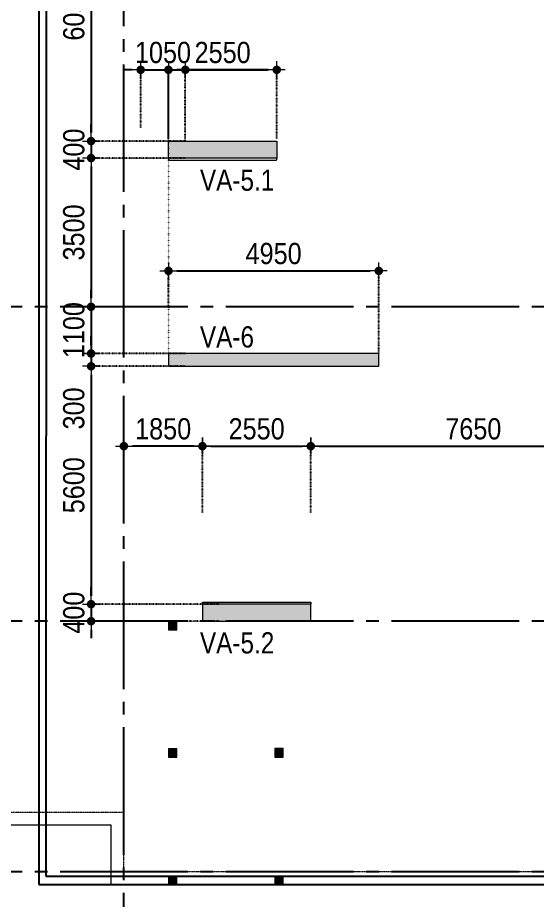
# Model space of a CAD drawing. Header units: millimetres. Extents: x -3973692 to -2843767, y 592734 to 838475.
# Drawn here: x -3550995 to -3538763, y 693661 to 714437 of the extents above; entities that cross this region are included whole.
import ezdxf
from ezdxf.enums import TextEntityAlignment as Align

# ---------------------------------------------------------------- set-up
doc = ezdxf.new("R2010")
doc.units = ezdxf.units.MM
doc.header["$MEASUREMENT"] = 0
doc.header["$PDMODE"] = 3
doc.header["$PDSIZE"] = -20
for name, pattern in [('CHG_XX_Cot_Tang 1$0$HIDDEN', [0.375, 0.25, -0.125]), ('CHG_XX_Cot_Tang 1$0$MB_Luoi truc$0$HTT Hidden 21', [3, 2, -1]), ('CHG_XX_Luoi truc$0$MB_Luoi truc$0$Center101', [13, 10, -1, 1, -1]), ('DIVIDE2', [15.875, 6.35, -3.175, 0, -3.175, 0, -3.175]), ('DOT2', [0.125, 0, -0.125]), ('HIDDEN5', [2.8375, 1.25, -1.5875])]:
    doc.linetypes.add(name, pattern=pattern)
doc.layers.get('0').update_dxf_attribs({"lineweight": 9})
doc.layers.get('Defpoints').update_dxf_attribs({"color": 10, "lineweight": 0})
for name, color, linetype, lineweight in [("'S_General_Dim_1", 1, 'Continuous', 18), ("'S_General_Divide_3 Intermediate", 3, 'DIVIDE2', 40), ('CHG_XX_Cot_Tang 1$0$NS-Pier', 150, 'Continuous', 9), ('CHG_XX_Cot_Tang 1$0$NS-Pier @ 1', 150, 'Continuous', 9), ('CHG_XX_Cot_Tang 1$0$NS-Pier @ 100', 150, 'Continuous', 9), ('CHG_XX_Cot_Tang 1$0$NS-Pier @ 150 VP1', 150, 'Continuous', 9), ('CHG_XX_Cot_Tang 1$0$NS-Pier @ 150 VP2', 150, 'Continuous', 9), ('CHG_XX_Cot_Tang 1$0$NS-Pier @ 150 VP3', 150, 'Continuous', 9), ('CHG_XX_Cot_Tang 1$0$NS-Pier @ 150 VP4', 150, 'Continuous', 9), ('CHG_XX_Cot_Tang 1$0$NS-Pier @ 150 VP5', 150, 'Continuous', 9), ('CHG_XX_Cot_Tang 1$0$NS-Pier @ 150 VP6', 150, 'Continuous', 9), ('CHG_XX_Cot_Tang 1$0$NS-Pier @ 150 VP7', 150, 'Continuous', 9), ('CHG_XX_Cot_Tang 1$0$NS-Pier @ 150 VP8', 150, 'Continuous', 9), ('CHG_XX_Cot_Tang 1$0$NS-Pier @ 150 VP9', 150, 'Continuous', 9), ('CHG_XX_Cot_Tang 1$0$NS-Pier @ 150 VPModel', 150, 'Continuous', 9), ('CHG_XX_Cot_Tang 1$0$NS-Pier @ 200 VP11', 150, 'Continuous', 9), ('CHG_XX_Cot_Tang 1$0$NS-Pier @ 200 VP12', 150, 'Continuous', 9), ('CHG_XX_Cot_Tang 1$0$NS-Pier @ 200 VP13', 150, 'Continuous', 9), ('CHG_XX_Cot_Tang 1$0$NS-Pier @ 200 VP14', 150, 'Continuous', 9), ('CHG_XX_Cot_Tang 1$0$NS-Pier @ 200 VP15', 150, 'Continuous', 9), ('CHG_XX_Cot_Tang 1$0$NS-Pier @ 200 VP16', 150, 'Continuous', 9), ('CHG_XX_Cot_Tang 1$0$NS-Pier @ 200 VP17', 150, 'Continuous', 9), ('CHG_XX_Cot_Tang 1$0$NS-Pier @ 200 VP18', 150, 'Continuous', 9), ('CHG_XX_Cot_Tang 1$0$NS-Pier @ 200 VP19', 150, 'Continuous', 9), ('CHG_XX_Cot_Tang 1$0$NS-Pier @ 200 VP21', 150, 'Continuous', 9), ('CHG_XX_Cot_Tang 1$0$NS-Pier @ 200 VP22', 150, 'Continuous', 9), ('CHG_XX_Cot_Tang 1$0$NS-Pier @ 200 VP23', 150, 'Continuous', 9), ('CHG_XX_Cot_Tang 1$0$NS-Pier @ 200 VP24', 150, 'Continuous', 9), ('CHG_XX_Cot_Tang 1$0$NS-Pier @ 200 VP25', 150, 'Continuous', 9), ('CHG_XX_Cot_Tang 1$0$NS-Pier @ 200 VP26', 150, 'Continuous', 9), ('CHG_XX_Cot_Tang 1$0$NS-Pier @ 200 VP27', 150, 'Continuous', 9), ('CHG_XX_Cot_Tang 1$0$NS-Pier @ 200 VP28', 150, 'Continuous', 9), ('CHG_XX_Cot_Tang 1$0$NS-Pier @ 200 VP30', 150, 'Continuous', 9), ('CHG_XX_Cot_Tang 1$0$NS-Pier @ 200 VP31', 150, 'Continuous', 9), ('CHG_XX_Cot_Tang 1$0$NS-Pier @ 200 VP32', 150, 'Continuous', 9), ('CHG_XX_Cot_Tang 1$0$NS-Pier @ 200 VP33', 150, 'Continuous', 9), ('CHG_XX_Cot_Tang 1$0$NS-Pier @ 200 VP34', 150, 'Continuous', 9), ('CHG_XX_Cot_Tang 1$0$NS-Pier @ 200 VP35', 150, 'Continuous', 9), ('CHG_XX_Cot_Tang 1$0$NS-Pier @ 200 VP36', 150, 'Continuous', 9), ('CHG_XX_Cot_Tang 1$0$NS-Pier @ 200 VP37', 150, 'Continuous', 9), ('CHG_XX_Cot_Tang 1$0$NS-Pier @ 200 VPModel', 150, 'Continuous', 9), ('CHG_XX_Cot_Tang 1$0$NS-Pier @ 350 VP10', 150, 'Continuous', 9), ('CHG_XX_Cot_Tang 1$0$NS-Pier @ 350 VP20', 150, 'Continuous', 9), ('CHG_XX_Cot_Tang 1$0$NS-Pier @ 350 VP29', 150, 'Continuous', 9), ('CHG_XX_Cot_Tang 1$0$NS-Pier @ 350 VPModel', 150, 'Continuous', 9), ('CHG_XX_Cot_Tang 1$0$S_Concrete_Cont_2 Normal', 2, 'Continuous', 13), ('TEXT', 7, 'Continuous', 15)]:
    doc.layers.add(name, color=color, linetype=linetype, lineweight=lineweight)
for name, color, linetype in [('CHG_XX_Cot_Tang 1$0$Vach VH3', 3, 'Continuous'), ('CHG_XX_Luoi truc$0$Grid', 34, 'Continuous'), ('CHG_XX_Luoi truc$0$Grid Line', 251, 'CHG_XX_Luoi truc$0$MB_Luoi truc$0$Center101'), ('dim', 1, 'Continuous')]:
    doc.layers.add(name, color=color, linetype=linetype)
doc.styles.add('arial', font='arial.ttf', dxfattribs={"width": 0.85})
doc.styles.add('CHG_XX_Luoi truc$0$MB_Luoi truc$0$Grid A-F$0$VNI-HelveCB', font='')
doc.styles.add('TTP-HelCon', font='')
doc.styles.get('CHG_XX_Luoi truc$0$MB_Luoi truc$0$Grid A-F$0$VNI-HelveCB').set_extended_font_data('VNI-Helve-Condense', bold=True)
doc.styles.get('TTP-HelCon').set_extended_font_data('VNI-Helve-Condense')
doc.dimstyles.new('200', dxfattribs={"dimscale": 200, "dimtxt": 2.5, "dimasz": 1, "dimexe": 0, "dimexo": 0, "dimgap": 0.75, "dimtad": 1, "dimdec": 0, "dimrnd": 10, "dimzin": 9, "dimdsep": 46, "dimtxsty": 'arial', "dimblk1": 'DIMDOT', "dimblk2": 'DIMDOT', "dimsah": 1, "dimcen": 2, "dimdle": 3, "dimclre": 8, "dimclrt": 2, "dimadec": 0, "dimazin": 0, "dimtfac": 1, "dimtdec": 0, "dimtix": 1, "dimtmove": 2, "dimatfit": 3, "dimldrblk": 'DIMPIJL', "dimfxl": 1, "dimtvp": 1.8, "dimtolj": 1, "dimtzin": 0, "dimarcsym": 0})

# ---------------------------------------------------------------- blocks, each defined once
blk = doc.blocks.new('*U3260')
at = {"layer": 'CHG_XX_Cot_Tang 1$0$NS-Pier @ 1'}
h = blk.add_hatch(color=256, dxfattribs=at)
h.dxf.hatch_style = 1
h.paths.add_polyline_path([(400, 0), (0, 0), (0, -2550), (400, -2550)])
at = {"layer": 'CHG_XX_Cot_Tang 1$0$NS-Pier @ 100'}
h = blk.add_hatch(color=256, dxfattribs=at)
h.dxf.hatch_style = 1
h.paths.add_polyline_path([(400, 0), (0, 0), (0, -2550), (400, -2550)])
at = {"layer": 'CHG_XX_Cot_Tang 1$0$NS-Pier @ 150 VP1'}
h = blk.add_hatch(color=256, dxfattribs=at)
h.dxf.hatch_style = 1
h.paths.add_polyline_path([(400, 0), (0, 0), (0, -2550), (400, -2550)])
at = {"layer": 'CHG_XX_Cot_Tang 1$0$NS-Pier @ 150 VP2'}
h = blk.add_hatch(color=256, dxfattribs=at)
h.dxf.hatch_style = 1
h.paths.add_polyline_path([(400, 0), (0, 0), (0, -2550), (400, -2550)])
at = {"layer": 'CHG_XX_Cot_Tang 1$0$NS-Pier @ 150 VP3'}
h = blk.add_hatch(color=256, dxfattribs=at)
h.dxf.hatch_style = 1
h.paths.add_polyline_path([(400, 0), (0, 0), (0, -2550), (400, -2550)])
at = {"layer": 'CHG_XX_Cot_Tang 1$0$NS-Pier @ 150 VP4'}
h = blk.add_hatch(color=256, dxfattribs=at)
h.dxf.hatch_style = 1
h.paths.add_polyline_path([(400, 0), (0, 0), (0, -2550), (400, -2550)])
at = {"layer": 'CHG_XX_Cot_Tang 1$0$NS-Pier @ 150 VP5'}
h = blk.add_hatch(color=256, dxfattribs=at)
h.dxf.hatch_style = 1
h.paths.add_polyline_path([(400, 0), (0, 0), (0, -2550), (400, -2550)])
at = {"layer": 'CHG_XX_Cot_Tang 1$0$NS-Pier @ 150 VP6'}
h = blk.add_hatch(color=256, dxfattribs=at)
h.dxf.hatch_style = 1
h.paths.add_polyline_path([(400, 0), (0, 0), (0, -2550), (400, -2550)])
at = {"layer": 'CHG_XX_Cot_Tang 1$0$NS-Pier @ 150 VP7'}
h = blk.add_hatch(color=256, dxfattribs=at)
h.dxf.hatch_style = 1
h.paths.add_polyline_path([(400, 0), (0, 0), (0, -2550), (400, -2550)])
at = {"layer": 'CHG_XX_Cot_Tang 1$0$NS-Pier @ 150 VP8'}
h = blk.add_hatch(color=256, dxfattribs=at)
h.dxf.hatch_style = 1
h.paths.add_polyline_path([(400, 0), (0, 0), (0, -2550), (400, -2550)])
at = {"layer": 'CHG_XX_Cot_Tang 1$0$NS-Pier @ 150 VP9'}
h = blk.add_hatch(color=256, dxfattribs=at)
h.dxf.hatch_style = 1
h.paths.add_polyline_path([(400, 0), (0, 0), (0, -2550), (400, -2550)])
at = {"layer": 'CHG_XX_Cot_Tang 1$0$NS-Pier @ 150 VPModel'}
h = blk.add_hatch(color=256, dxfattribs=at)
h.dxf.hatch_style = 1
h.paths.add_polyline_path([(400, 0), (0, 0), (0, -2550), (400, -2550)])
at = {"layer": 'CHG_XX_Cot_Tang 1$0$NS-Pier @ 200 VP11'}
h = blk.add_hatch(color=256, dxfattribs=at)
h.dxf.hatch_style = 1
h.paths.add_polyline_path([(400, 0), (0, 0), (0, -2550), (400, -2550)])
at = {"layer": 'CHG_XX_Cot_Tang 1$0$NS-Pier @ 200 VP12'}
h = blk.add_hatch(color=256, dxfattribs=at)
h.dxf.hatch_style = 1
h.paths.add_polyline_path([(400, 0), (0, 0), (0, -2550), (400, -2550)])
at = {"layer": 'CHG_XX_Cot_Tang 1$0$NS-Pier @ 200 VP13'}
h = blk.add_hatch(color=256, dxfattribs=at)
h.dxf.hatch_style = 1
h.paths.add_polyline_path([(400, 0), (0, 0), (0, -2550), (400, -2550)])
at = {"layer": 'CHG_XX_Cot_Tang 1$0$NS-Pier @ 200 VP14'}
h = blk.add_hatch(color=256, dxfattribs=at)
h.dxf.hatch_style = 1
h.paths.add_polyline_path([(400, 0), (0, 0), (0, -2550), (400, -2550)])
at = {"layer": 'CHG_XX_Cot_Tang 1$0$NS-Pier @ 200 VP15'}
h = blk.add_hatch(color=256, dxfattribs=at)
h.dxf.hatch_style = 1
h.paths.add_polyline_path([(400, 0), (0, 0), (0, -2550), (400, -2550)])
at = {"layer": 'CHG_XX_Cot_Tang 1$0$NS-Pier @ 200 VP16'}
h = blk.add_hatch(color=256, dxfattribs=at)
h.dxf.hatch_style = 1
h.paths.add_polyline_path([(400, 0), (0, 0), (0, -2550), (400, -2550)])
at = {"layer": 'CHG_XX_Cot_Tang 1$0$NS-Pier @ 200 VP17'}
h = blk.add_hatch(color=256, dxfattribs=at)
h.dxf.hatch_style = 1
h.paths.add_polyline_path([(400, 0), (0, 0), (0, -2550), (400, -2550)])
at = {"layer": 'CHG_XX_Cot_Tang 1$0$NS-Pier @ 200 VP18'}
h = blk.add_hatch(color=256, dxfattribs=at)
h.dxf.hatch_style = 1
h.paths.add_polyline_path([(400, 0), (0, 0), (0, -2550), (400, -2550)])
at = {"layer": 'CHG_XX_Cot_Tang 1$0$NS-Pier @ 200 VP19'}
h = blk.add_hatch(color=256, dxfattribs=at)
h.dxf.hatch_style = 1
h.paths.add_polyline_path([(400, 0), (0, 0), (0, -2550), (400, -2550)])
at = {"layer": 'CHG_XX_Cot_Tang 1$0$NS-Pier @ 200 VP21'}
h = blk.add_hatch(color=256, dxfattribs=at)
h.dxf.hatch_style = 1
h.paths.add_polyline_path([(400, 0), (0, 0), (0, -2550), (400, -2550)])
at = {"layer": 'CHG_XX_Cot_Tang 1$0$NS-Pier @ 200 VP22'}
h = blk.add_hatch(color=256, dxfattribs=at)
h.dxf.hatch_style = 1
h.paths.add_polyline_path([(400, 0), (0, 0), (0, -2550), (400, -2550)])
at = {"layer": 'CHG_XX_Cot_Tang 1$0$NS-Pier @ 200 VP23'}
h = blk.add_hatch(color=256, dxfattribs=at)
h.dxf.hatch_style = 1
h.paths.add_polyline_path([(400, 0), (0, 0), (0, -2550), (400, -2550)])
at = {"layer": 'CHG_XX_Cot_Tang 1$0$NS-Pier @ 200 VP24'}
h = blk.add_hatch(color=256, dxfattribs=at)
h.dxf.hatch_style = 1
h.paths.add_polyline_path([(400, 0), (0, 0), (0, -2550), (400, -2550)])
at = {"layer": 'CHG_XX_Cot_Tang 1$0$NS-Pier @ 200 VP25'}
h = blk.add_hatch(color=256, dxfattribs=at)
h.dxf.hatch_style = 1
h.paths.add_polyline_path([(400, 0), (0, 0), (0, -2550), (400, -2550)])
at = {"layer": 'CHG_XX_Cot_Tang 1$0$NS-Pier @ 200 VP26'}
h = blk.add_hatch(color=256, dxfattribs=at)
h.dxf.hatch_style = 1
h.paths.add_polyline_path([(400, 0), (0, 0), (0, -2550), (400, -2550)])
at = {"layer": 'CHG_XX_Cot_Tang 1$0$NS-Pier @ 200 VP27'}
h = blk.add_hatch(color=256, dxfattribs=at)
h.dxf.hatch_style = 1
h.paths.add_polyline_path([(400, 0), (0, 0), (0, -2550), (400, -2550)])
at = {"layer": 'CHG_XX_Cot_Tang 1$0$NS-Pier @ 200 VP28'}
h = blk.add_hatch(color=256, dxfattribs=at)
h.dxf.hatch_style = 1
h.paths.add_polyline_path([(400, 0), (0, 0), (0, -2550), (400, -2550)])
at = {"layer": 'CHG_XX_Cot_Tang 1$0$NS-Pier @ 200 VP30'}
h = blk.add_hatch(color=256, dxfattribs=at)
h.dxf.hatch_style = 1
h.paths.add_polyline_path([(400, 0), (0, 0), (0, -2550), (400, -2550)])
at = {"layer": 'CHG_XX_Cot_Tang 1$0$NS-Pier @ 200 VP31'}
h = blk.add_hatch(color=256, dxfattribs=at)
h.dxf.hatch_style = 1
h.paths.add_polyline_path([(400, 0), (0, 0), (0, -2550), (400, -2550)])
at = {"layer": 'CHG_XX_Cot_Tang 1$0$NS-Pier @ 200 VP32'}
h = blk.add_hatch(color=256, dxfattribs=at)
h.dxf.hatch_style = 1
h.paths.add_polyline_path([(400, 0), (0, 0), (0, -2550), (400, -2550)])
at = {"layer": 'CHG_XX_Cot_Tang 1$0$NS-Pier @ 200 VP33'}
h = blk.add_hatch(color=256, dxfattribs=at)
h.dxf.hatch_style = 1
h.paths.add_polyline_path([(400, 0), (0, 0), (0, -2550), (400, -2550)])
at = {"layer": 'CHG_XX_Cot_Tang 1$0$NS-Pier @ 200 VP34'}
h = blk.add_hatch(color=256, dxfattribs=at)
h.dxf.hatch_style = 1
h.paths.add_polyline_path([(400, 0), (0, 0), (0, -2550), (400, -2550)])
at = {"layer": 'CHG_XX_Cot_Tang 1$0$NS-Pier @ 200 VP35'}
h = blk.add_hatch(color=256, dxfattribs=at)
h.dxf.hatch_style = 1
h.paths.add_polyline_path([(400, 0), (0, 0), (0, -2550), (400, -2550)])
at = {"layer": 'CHG_XX_Cot_Tang 1$0$NS-Pier @ 200 VP36'}
h = blk.add_hatch(color=256, dxfattribs=at)
h.dxf.hatch_style = 1
h.paths.add_polyline_path([(400, 0), (0, 0), (0, -2550), (400, -2550)])
at = {"layer": 'CHG_XX_Cot_Tang 1$0$NS-Pier @ 200 VP37'}
h = blk.add_hatch(color=256, dxfattribs=at)
h.dxf.hatch_style = 1
h.paths.add_polyline_path([(400, 0), (0, 0), (0, -2550), (400, -2550)])
at = {"layer": 'CHG_XX_Cot_Tang 1$0$NS-Pier @ 200 VPModel'}
h = blk.add_hatch(color=256, dxfattribs=at)
h.dxf.hatch_style = 1
h.paths.add_polyline_path([(400, 0), (0, 0), (0, -2550), (400, -2550)])
at = {"layer": 'CHG_XX_Cot_Tang 1$0$NS-Pier @ 350 VP10'}
h = blk.add_hatch(color=256, dxfattribs=at)
h.dxf.hatch_style = 1
h.paths.add_polyline_path([(400, 0), (0, 0), (0, -2550), (400, -2550)])
at = {"layer": 'CHG_XX_Cot_Tang 1$0$NS-Pier @ 350 VP20'}
h = blk.add_hatch(color=256, dxfattribs=at)
h.dxf.hatch_style = 1
h.paths.add_polyline_path([(400, 0), (0, 0), (0, -2550), (400, -2550)])
at = {"layer": 'CHG_XX_Cot_Tang 1$0$NS-Pier @ 350 VP29'}
h = blk.add_hatch(color=256, dxfattribs=at)
h.dxf.hatch_style = 1
h.paths.add_polyline_path([(400, 0), (0, 0), (0, -2550), (400, -2550)])
at = {"layer": 'CHG_XX_Cot_Tang 1$0$NS-Pier @ 350 VPModel'}
h = blk.add_hatch(color=256, dxfattribs=at)
h.dxf.hatch_style = 1
h.paths.add_polyline_path([(400, 0), (0, 0), (0, -2550), (400, -2550)])
blk = doc.blocks.new('CHG_XX_Cot_Tang 1$0$Block A_C450x2250')
at = {"layer": 'CHG_XX_Cot_Tang 1$0$NS-Pier', "color": 9, "linetype": 'CHG_XX_Cot_Tang 1$0$MB_Luoi truc$0$HTT Hidden 21'}
blk.add_lwpolyline([(0, 0), (-50, 0), (-50, -2550), (0, -2550)], dxfattribs=at)
at = {"layer": 'CHG_XX_Cot_Tang 1$0$NS-Pier'}
blk.add_lwpolyline([(400, -2550), (0, -2550), (0, 0), (400, 0)], close=True, dxfattribs=at)
blk.add_blockref('*U3260', (0, 0), dxfattribs=at)
blk = doc.blocks.new('CHG_XX_Cot_Tang 1$0$Block A_C4950x300')
at = {"layer": 'CHG_XX_Cot_Tang 1$0$NS-Pier', "true_color": 0xed1f24}
h = blk.add_hatch(color=240, dxfattribs=at)
h.dxf.hatch_style = 1
h.paths.add_polyline_path([(4953, -300), (4950, 0), (0, 0), (3, -300)])
at = {"layer": 'CHG_XX_Cot_Tang 1$0$NS-Pier'}
blk.add_lwpolyline([(4953, -300), (4950, 0), (0, 0), (3, -300)], close=True, dxfattribs=at)
blk = doc.blocks.new('CHG_XX_Cot_Tang 1$0$cot thong gio')
at = {"layer": 'CHG_XX_Cot_Tang 1$0$S_Concrete_Cont_2 Normal', "color": 3, "ltscale": 0.8}
blk.add_lwpolyline([(-100, -70), (100, -70), (100, 130), (-100, 130)], close=True, dxfattribs=at)
blk.add_solid([(-100, 130), (-100, -70), (100, 130), (100, -70)], dxfattribs=at)
blk = doc.blocks.new('*U2842')
at = {"layer": 'CHG_XX_Luoi truc$0$Grid Line'}
blk.add_line((0, 0), (0, 608), dxfattribs=at)
at = {"layer": 'CHG_XX_Luoi truc$0$Grid', "lineweight": -2, "style": 'CHG_XX_Luoi truc$0$MB_Luoi truc$0$Grid A-F$0$VNI-HelveCB'}
for tag, p in [('GRIDSUB', (0, 617)), ('GRID', (0, -9))]:
    blk.add_attdef(tag, text='', height=5, dxfattribs=at).set_placement(p, align=Align.MIDDLE)
blk = doc.blocks.new('*U2843')
at = {"layer": 'CHG_XX_Luoi truc$0$Grid Line'}
blk.add_line((0, 0), (0, 438), dxfattribs=at)
at = {"layer": 'CHG_XX_Luoi truc$0$Grid', "lineweight": -2, "style": 'CHG_XX_Luoi truc$0$MB_Luoi truc$0$Grid A-F$0$VNI-HelveCB'}
for tag, p in [('GRIDSUB', (0, 447)), ('GRID', (0, -9))]:
    blk.add_attdef(tag, text='', height=5, dxfattribs=at).set_placement(p, align=Align.MIDDLE)
blk = doc.blocks.new('CHG_XX_Luoi truc')
at = {"layer": 'CHG_XX_Luoi truc$0$Grid', "xscale": 300, "yscale": 300, "zscale": 300}
blk.add_blockref('*U2842', (0, -12747), dxfattribs=at)
at = {"layer": 'CHG_XX_Luoi truc$0$Grid', "xscale": 300.0000000000013, "yscale": 300.0000000000013, "zscale": 300.0000000000013, "rotation": 90}
for p in [(110703, 97650), (110703, 90250), (110703, 84350)]:
    blk.add_blockref('*U2843', p, dxfattribs=at)
blk = doc.blocks.new('CHG_XX_Cot_Tang 1')
at = {"layer": 'CHG_XX_Cot_Tang 1$0$NS-Pier', "linetype": 'CHG_XX_Cot_Tang 1$0$HIDDEN', "ltscale": 5}
blk.add_line((32650, 84350), (100, 84350), dxfattribs=at)
at = {"layer": 'CHG_XX_Cot_Tang 1$0$NS-Pier', "linetype": 'Continuous', "ltscale": 5}
blk.add_line((32350, 84050), (-300, 84050), dxfattribs=at)
blk.add_lwpolyline([(-300, 85450), (-10900, 85450), (-10900, 163400), (99639.2, 163400), (106050, 158254.3), (106050, -6022), (103575.5, -9000), (32350, -9000), (32350, 84050), (-300, 84050)], close=True, dxfattribs=at)
at = {"layer": 'CHG_XX_Cot_Tang 1$0$NS-Pier', "linetype": 'CHG_XX_Cot_Tang 1$0$HIDDEN', "ltscale": 5}
blk.add_lwpolyline([(32650, 84350), (0, 84350), (0, 85750), (-10600, 85750), (-10600, 163100), (99533.7, 163100), (105750, 158110.4), (105750, -5913.6), (103434.7, -8700), (32650, -8700), (32650, 84350), (32650, -8700), (103404.7, -8700)], dxfattribs=at)
at = {"layer": 'CHG_XX_Cot_Tang 1$0$Vach VH3'}
for p, q in [((-2000.3, 150650), (-2000.3, 84050)), ((-1800.3, 150450), (-1838.1, 84250)), ((-1838.1, 84250), (10451.1, 84250)), ((-2000.3, 84050), (10451.1, 84050))]:
    blk.add_line(p, q, dxfattribs=at)
at = {"layer": 'CHG_XX_Cot_Tang 1$0$NS-Pier'}
for name, p in [('CHG_XX_Luoi truc', (0, 0)), ('CHG_XX_Cot_Tang 1$0$Block A_C4950x300', (1050, 96550))]:
    blk.add_blockref(name, p, dxfattribs=at)
at = {"layer": 'CHG_XX_Cot_Tang 1$0$NS-Pier', "rotation": 90.00000000000001}
blk.add_blockref('CHG_XX_Cot_Tang 1$0$Block A_C450x2250', (1050, 101150), dxfattribs=at)
at = {"layer": 'CHG_XX_Cot_Tang 1$0$NS-Pier', "xscale": -1, "rotation": 90}
blk.add_blockref('CHG_XX_Cot_Tang 1$0$Block A_C450x2250', (1850, 90650), dxfattribs=at)
at = {"layer": 'CHG_XX_Cot_Tang 1$0$S_Concrete_Cont_2 Normal'}
for p in [(1150.1, 90119.6), (1150, 87119.6), (3650, 87120), (1150, 84119.6), (3650, 84120)]:
    blk.add_blockref('CHG_XX_Cot_Tang 1$0$cot thong gio', p, dxfattribs=at)
blk = doc.blocks.new('DIMDOT')
for p, q in [((1, 0), (-1, 0)), ((0, -1), (0, 1))]:
    blk.add_line(p, q)
at = {"const_width": 0.5}
blk.add_lwpolyline([(-0.25, 0, 1), (0.25, 0, 1)], format="xyb", close=True, dxfattribs=at)
blk = doc.blocks.new('*D51')
at = {"layer": "'S_General_Dim_1", "color": 8, "linetype": 'HIDDEN5', "lineweight": -2, "transparency": 16777216}
for p, q in [((-3548099, 717581), (-3549266, 717581)), ((-3547049, 711531), (-3549266, 711531))]:
    blk.add_line(p, q, dxfattribs=at)
at = {"layer": "'S_General_Dim_1", "color": 0, "lineweight": -2, "transparency": 16777216}
blk.add_line((-3549266, 717381), (-3549266, 711731), dxfattribs=at)
at = {"layer": 'Defpoints', "color": 0, "transparency": 16777216}
for p in [(-3548099, 717581), (-3549266, 711531), (-3547049, 711531)]:
    blk.add_point(p, dxfattribs=at)
at = {"layer": "'S_General_Dim_1", "color": 0, "lineweight": -2, "transparency": 16777216, "xscale": 200, "yscale": 200, "zscale": 200}
for p, rotation in [((-3549266, 717581), 90), ((-3549266, 711531), 270)]:
    blk.add_blockref('DIMDOT', p, dxfattribs=dict(at, rotation=rotation))
at = {"layer": "'S_General_Dim_1", "color": 2, "transparency": 16777216, "insert": (-3549671, 714556), "char_height": 500, "attachment_point": 5, "rotation": 90, "style": 'arial'}
blk.add_mtext('\\A1;6050', dxfattribs=at)
blk = doc.blocks.new('DIMPIJL')
at = {"linetype": 'ByBlock'}
blk.add_solid([(-2.5, 0.42), (-2.5, -0.42), (0, 0)], dxfattribs=at)
blk = doc.blocks.new('*D52')
at = {"layer": "'S_General_Dim_1", "color": 0, "lineweight": -2, "transparency": 16777216}
for p, q in [((-3549266, 711731), (-3549266, 711931)), ((-3549266, 711531), (-3549266, 711131)), ((-3549266, 710931), (-3549266, 710731))]:
    blk.add_line(p, q, dxfattribs=at)
at = {"layer": "'S_General_Dim_1", "color": 8, "linetype": 'HIDDEN5', "lineweight": -2, "transparency": 16777216}
for p, q in [((-3547049, 711531), (-3549266, 711531)), ((-3547049, 711131), (-3549266, 711131))]:
    blk.add_line(p, q, dxfattribs=at)
at = {"layer": 'Defpoints', "color": 0, "transparency": 16777216}
for p in [(-3547049, 711531), (-3549266, 711131), (-3547049, 711131)]:
    blk.add_point(p, dxfattribs=at)
at = {"layer": "'S_General_Dim_1", "color": 0, "lineweight": -2, "transparency": 16777216, "xscale": 200, "yscale": 200, "zscale": 200}
for p, rotation in [((-3549266, 711531), 270), ((-3549266, 711131), 90)]:
    blk.add_blockref('DIMDOT', p, dxfattribs=dict(at, rotation=rotation))
at = {"layer": "'S_General_Dim_1", "color": 2, "transparency": 16777216, "insert": (-3549671, 711331), "char_height": 500, "attachment_point": 5, "rotation": 90, "style": 'arial'}
blk.add_mtext('\\A1;400', dxfattribs=at)
blk = doc.blocks.new('*D53')
at = {"layer": "'S_General_Dim_1", "color": 8, "linetype": 'HIDDEN5', "lineweight": -2, "transparency": 16777216}
for p, q in [((-3547049, 711131), (-3549266, 711131)), ((-3547049, 707631), (-3549266, 707631))]:
    blk.add_line(p, q, dxfattribs=at)
at = {"layer": "'S_General_Dim_1", "color": 0, "lineweight": -2, "transparency": 16777216}
blk.add_line((-3549266, 710931), (-3549266, 707831), dxfattribs=at)
at = {"layer": 'Defpoints', "color": 0, "transparency": 16777216}
for p in [(-3547049, 711131), (-3549266, 707631), (-3547049, 707631)]:
    blk.add_point(p, dxfattribs=at)
at = {"layer": "'S_General_Dim_1", "color": 0, "lineweight": -2, "transparency": 16777216, "xscale": 200, "yscale": 200, "zscale": 200}
for p, rotation in [((-3549266, 711131), 90), ((-3549266, 707631), 270)]:
    blk.add_blockref('DIMDOT', p, dxfattribs=dict(at, rotation=rotation))
at = {"layer": "'S_General_Dim_1", "color": 2, "transparency": 16777216, "insert": (-3549672, 709381), "char_height": 500, "attachment_point": 5, "rotation": 90, "style": 'arial'}
blk.add_mtext('\\A1;3500', dxfattribs=at)
blk = doc.blocks.new('*D54')
at = {"layer": "'S_General_Dim_1", "color": 0, "lineweight": -2, "transparency": 16777216}
for p, q in [((-3549266, 707831), (-3549266, 708031)), ((-3549266, 707631), (-3549266, 706531)), ((-3549266, 706331), (-3549266, 706131))]:
    blk.add_line(p, q, dxfattribs=at)
at = {"layer": "'S_General_Dim_1", "color": 8, "linetype": 'HIDDEN5', "lineweight": -2, "transparency": 16777216}
for p, q in [((-3547049, 707631), (-3549266, 707631)), ((-3547049, 706531), (-3549266, 706531))]:
    blk.add_line(p, q, dxfattribs=at)
at = {"layer": 'Defpoints', "color": 0, "transparency": 16777216}
for p in [(-3547049, 707631), (-3549266, 706531), (-3547049, 706531)]:
    blk.add_point(p, dxfattribs=at)
at = {"layer": "'S_General_Dim_1", "color": 0, "lineweight": -2, "transparency": 16777216, "xscale": 200, "yscale": 200, "zscale": 200}
for p, rotation in [((-3549266, 707631), 270), ((-3549266, 706531), 90)]:
    blk.add_blockref('DIMDOT', p, dxfattribs=dict(at, rotation=rotation))
at = {"layer": "'S_General_Dim_1", "color": 2, "transparency": 16777216, "insert": (-3549671, 707081), "char_height": 500, "attachment_point": 5, "rotation": 90, "style": 'arial'}
blk.add_mtext('\\A1;1100', dxfattribs=at)
blk = doc.blocks.new('*D55')
at = {"layer": "'S_General_Dim_1", "color": 0, "lineweight": -2, "transparency": 16777216}
for p, q in [((-3549266, 706731), (-3549266, 706931)), ((-3549266, 706531), (-3549266, 706231)), ((-3549266, 706031), (-3549266, 705831))]:
    blk.add_line(p, q, dxfattribs=at)
at = {"layer": "'S_General_Dim_1", "color": 8, "linetype": 'HIDDEN5', "lineweight": -2, "transparency": 16777216}
for p, q in [((-3547049, 706531), (-3549266, 706531)), ((-3547046, 706231), (-3549266, 706231))]:
    blk.add_line(p, q, dxfattribs=at)
at = {"layer": 'Defpoints', "color": 0, "transparency": 16777216}
for p in [(-3547049, 706531), (-3549266, 706231), (-3547046, 706231)]:
    blk.add_point(p, dxfattribs=at)
at = {"layer": "'S_General_Dim_1", "color": 0, "lineweight": -2, "transparency": 16777216, "xscale": 200, "yscale": 200, "zscale": 200}
for p, rotation in [((-3549266, 706531), 270), ((-3549266, 706231), 90)]:
    blk.add_blockref('DIMDOT', p, dxfattribs=dict(at, rotation=rotation))
at = {"layer": "'S_General_Dim_1", "color": 2, "transparency": 16777216, "insert": (-3549672, 705238), "char_height": 500, "attachment_point": 5, "rotation": 90, "style": 'arial'}
blk.add_mtext('\\A1;300', dxfattribs=at)
blk = doc.blocks.new('*D56')
at = {"layer": "'S_General_Dim_1", "color": 8, "linetype": 'HIDDEN5', "lineweight": -2, "transparency": 16777216}
for p, q in [((-3547046, 706231), (-3549266, 706231)), ((-3546249, 700631), (-3549266, 700631))]:
    blk.add_line(p, q, dxfattribs=at)
at = {"layer": "'S_General_Dim_1", "color": 0, "lineweight": -2, "transparency": 16777216}
blk.add_line((-3549266, 706031), (-3549266, 700831), dxfattribs=at)
at = {"layer": 'Defpoints', "color": 0, "transparency": 16777216}
for p in [(-3547046, 706231), (-3549266, 700631), (-3546249, 700631)]:
    blk.add_point(p, dxfattribs=at)
at = {"layer": "'S_General_Dim_1", "color": 0, "lineweight": -2, "transparency": 16777216, "xscale": 200, "yscale": 200, "zscale": 200}
for p, rotation in [((-3549266, 706231), 90), ((-3549266, 700631), 270)]:
    blk.add_blockref('DIMDOT', p, dxfattribs=dict(at, rotation=rotation))
at = {"layer": "'S_General_Dim_1", "color": 2, "transparency": 16777216, "insert": (-3549671, 703431), "char_height": 500, "attachment_point": 5, "rotation": 90, "style": 'arial'}
blk.add_mtext('\\A1;5600', dxfattribs=at)
blk = doc.blocks.new('*D57')
at = {"layer": "'S_General_Dim_1", "color": 0, "lineweight": -2, "transparency": 16777216}
for p, q in [((-3549266, 700831), (-3549266, 701031)), ((-3549266, 700631), (-3549266, 700231)), ((-3549266, 700031), (-3549266, 699831))]:
    blk.add_line(p, q, dxfattribs=at)
at = {"layer": "'S_General_Dim_1", "color": 8, "linetype": 'HIDDEN5', "lineweight": -2, "transparency": 16777216}
for p, q in [((-3546249, 700631), (-3549266, 700631)), ((-3546249, 700231), (-3549266, 700231))]:
    blk.add_line(p, q, dxfattribs=at)
at = {"layer": 'Defpoints', "color": 0, "transparency": 16777216}
for p in [(-3546249, 700631), (-3549266, 700231), (-3546249, 700231)]:
    blk.add_point(p, dxfattribs=at)
at = {"layer": "'S_General_Dim_1", "color": 0, "lineweight": -2, "transparency": 16777216, "xscale": 200, "yscale": 200, "zscale": 200}
for p, rotation in [((-3549266, 700631), 270), ((-3549266, 700231), 90)]:
    blk.add_blockref('DIMDOT', p, dxfattribs=dict(at, rotation=rotation))
at = {"layer": "'S_General_Dim_1", "color": 2, "transparency": 16777216, "insert": (-3549671, 700431), "char_height": 500, "attachment_point": 5, "rotation": 90, "style": 'arial'}
blk.add_mtext('\\A1;400', dxfattribs=at)
blk = doc.blocks.new('*D58')
at = {"layer": "'S_General_Dim_1", "color": 8, "linetype": 'HIDDEN5', "lineweight": -2, "transparency": 16777216}
for p, q in [((-3546645, 702781), (-3546645, 704351)), ((-3544095, 702781), (-3544095, 704351))]:
    blk.add_line(p, q, dxfattribs=at)
at = {"layer": "'S_General_Dim_1", "color": 0, "lineweight": -2, "transparency": 16777216}
blk.add_line((-3546445, 704351), (-3544295, 704351), dxfattribs=at)
at = {"layer": 'Defpoints', "color": 0, "transparency": 16777216}
for p in [(-3544095, 704351), (-3546645, 702781), (-3544095, 702781)]:
    blk.add_point(p, dxfattribs=at)
at = {"layer": "'S_General_Dim_1", "color": 0, "lineweight": -2, "transparency": 16777216, "xscale": 200, "yscale": 200, "zscale": 200, "rotation": 180}
blk.add_blockref('DIMDOT', (-3546645, 704351), dxfattribs=at)
at = {"layer": "'S_General_Dim_1", "color": 0, "lineweight": -2, "transparency": 16777216, "xscale": 200, "yscale": 200, "zscale": 200}
blk.add_blockref('DIMDOT', (-3544095, 704351), dxfattribs=at)
at = {"layer": "'S_General_Dim_1", "color": 2, "transparency": 16777216, "insert": (-3545370, 704756), "char_height": 500, "attachment_point": 5, "style": 'arial'}
blk.add_mtext('\\A1;2550', dxfattribs=at)
blk = doc.blocks.new('*D59')
at = {"layer": "'S_General_Dim_1", "color": 8, "linetype": 'HIDDEN5', "lineweight": -2, "transparency": 16777216}
for p, q in [((-3548495, 702781), (-3548495, 704351)), ((-3546645, 702781), (-3546645, 704351))]:
    blk.add_line(p, q, dxfattribs=at)
at = {"layer": "'S_General_Dim_1", "color": 0, "lineweight": -2, "transparency": 16777216}
blk.add_line((-3546845, 704351), (-3548295, 704351), dxfattribs=at)
at = {"layer": 'Defpoints', "color": 0, "transparency": 16777216}
for p in [(-3548495, 704351), (-3548495, 702781), (-3546645, 702781)]:
    blk.add_point(p, dxfattribs=at)
at = {"layer": "'S_General_Dim_1", "color": 0, "lineweight": -2, "transparency": 16777216, "xscale": 200, "yscale": 200, "zscale": 200, "rotation": 180}
blk.add_blockref('DIMDOT', (-3548495, 704351), dxfattribs=at)
at = {"layer": "'S_General_Dim_1", "color": 0, "lineweight": -2, "transparency": 16777216, "xscale": 200, "yscale": 200, "zscale": 200}
blk.add_blockref('DIMDOT', (-3546645, 704351), dxfattribs=at)
at = {"layer": "'S_General_Dim_1", "color": 2, "transparency": 16777216, "insert": (-3547570, 704756), "char_height": 500, "attachment_point": 5, "style": 'arial'}
blk.add_mtext('\\A1;1850', dxfattribs=at)
blk = doc.blocks.new('*D66')
at = {"layer": "'S_General_Dim_1", "color": 0, "lineweight": -2, "transparency": 16777216}
for p, q in [((-3548299, 713209), (-3548499, 713209)), ((-3548099, 713209), (-3547049, 713209)), ((-3546849, 713209), (-3546649, 713209))]:
    blk.add_line(p, q, dxfattribs=at)
at = {"layer": "'S_General_Dim_1", "color": 8, "linetype": 'HIDDEN5', "lineweight": -2, "transparency": 16777216}
for p, q in [((-3548099, 711840), (-3548099, 713209)), ((-3547049, 711531), (-3547049, 713209))]:
    blk.add_line(p, q, dxfattribs=at)
at = {"layer": 'Defpoints', "color": 0, "transparency": 16777216}
for p in [(-3547049, 713209), (-3548099, 711840), (-3547049, 711531)]:
    blk.add_point(p, dxfattribs=at)
at = {"layer": "'S_General_Dim_1", "color": 0, "lineweight": -2, "transparency": 16777216, "xscale": 200, "yscale": 200, "zscale": 200}
blk.add_blockref('DIMDOT', (-3548099, 713209), dxfattribs=at)
at = {"layer": "'S_General_Dim_1", "color": 0, "lineweight": -2, "transparency": 16777216, "xscale": 200, "yscale": 200, "zscale": 200, "rotation": 180}
blk.add_blockref('DIMDOT', (-3547049, 713209), dxfattribs=at)
at = {"layer": "'S_General_Dim_1", "color": 2, "transparency": 16777216, "insert": (-3547574, 713614), "char_height": 500, "attachment_point": 5, "style": 'arial'}
blk.add_mtext('\\A1;1050', dxfattribs=at)
blk = doc.blocks.new('*D67')
at = {"layer": "'S_General_Dim_1", "color": 8, "linetype": 'HIDDEN5', "lineweight": -2, "transparency": 16777216}
for p, q in [((-3547445, 711531), (-3547445, 713209)), ((-3544895, 711581), (-3544895, 713209))]:
    blk.add_line(p, q, dxfattribs=at)
at = {"layer": "'S_General_Dim_1", "color": 0, "lineweight": -2, "transparency": 16777216}
blk.add_line((-3547245, 713209), (-3545095, 713209), dxfattribs=at)
at = {"layer": 'Defpoints', "color": 0, "transparency": 16777216}
for p in [(-3544895, 713209), (-3547445, 711531), (-3544895, 711581)]:
    blk.add_point(p, dxfattribs=at)
at = {"layer": "'S_General_Dim_1", "color": 0, "lineweight": -2, "transparency": 16777216, "xscale": 200, "yscale": 200, "zscale": 200, "rotation": 180}
blk.add_blockref('DIMDOT', (-3547445, 713209), dxfattribs=at)
at = {"layer": "'S_General_Dim_1", "color": 0, "lineweight": -2, "transparency": 16777216, "xscale": 200, "yscale": 200, "zscale": 200}
blk.add_blockref('DIMDOT', (-3544895, 713209), dxfattribs=at)
at = {"layer": "'S_General_Dim_1", "color": 2, "transparency": 16777216, "insert": (-3546170, 713614), "char_height": 500, "attachment_point": 5, "style": 'arial'}
blk.add_mtext('\\A1;2550', dxfattribs=at)
blk = doc.blocks.new('*D68')
at = {"layer": "'S_General_Dim_1", "color": 8, "linetype": 'HIDDEN5', "lineweight": -2, "transparency": 16777216}
for p, q in [((-3547445, 711581), (-3547445, 713209)), ((-3544895, 711581), (-3544895, 713209))]:
    blk.add_line(p, q, dxfattribs=at)
at = {"layer": "'S_General_Dim_1", "color": 0, "lineweight": -2, "transparency": 16777216}
blk.add_line((-3545095, 713209), (-3547245, 713209), dxfattribs=at)
at = {"layer": 'Defpoints', "color": 0, "transparency": 16777216}
for p in [(-3547445, 713209), (-3547445, 711581), (-3544895, 711581)]:
    blk.add_point(p, dxfattribs=at)
at = {"layer": "'S_General_Dim_1", "color": 0, "lineweight": -2, "transparency": 16777216, "xscale": 200, "yscale": 200, "zscale": 200, "rotation": 180}
blk.add_blockref('DIMDOT', (-3547445, 713209), dxfattribs=at)
at = {"layer": "'S_General_Dim_1", "color": 0, "lineweight": -2, "transparency": 16777216, "xscale": 200, "yscale": 200, "zscale": 200}
blk.add_blockref('DIMDOT', (-3544895, 713209), dxfattribs=at)
at = {"layer": "'S_General_Dim_1", "color": 2, "transparency": 16777216, "insert": (-3546170, 713614), "char_height": 500, "attachment_point": 5, "style": 'arial'}
blk.add_mtext('\\A1;2550', dxfattribs=at)
blk = doc.blocks.new('*D69')
at = {"layer": "'S_General_Dim_1", "color": 8, "linetype": 'HIDDEN5', "lineweight": -2, "transparency": 16777216}
for p, q in [((-3547445, 707631), (-3547445, 708476)), ((-3542495, 706531), (-3542495, 708476))]:
    blk.add_line(p, q, dxfattribs=at)
at = {"layer": "'S_General_Dim_1", "color": 0, "lineweight": -2, "transparency": 16777216}
blk.add_line((-3547245, 708476), (-3542695, 708476), dxfattribs=at)
at = {"layer": 'Defpoints', "color": 0, "transparency": 16777216}
for p in [(-3542495, 708476), (-3547445, 707631), (-3542495, 706531)]:
    blk.add_point(p, dxfattribs=at)
at = {"layer": "'S_General_Dim_1", "color": 0, "lineweight": -2, "transparency": 16777216, "xscale": 200, "yscale": 200, "zscale": 200, "rotation": 180}
blk.add_blockref('DIMDOT', (-3547445, 708476), dxfattribs=at)
at = {"layer": "'S_General_Dim_1", "color": 0, "lineweight": -2, "transparency": 16777216, "xscale": 200, "yscale": 200, "zscale": 200}
blk.add_blockref('DIMDOT', (-3542495, 708476), dxfattribs=at)
at = {"layer": "'S_General_Dim_1", "color": 2, "transparency": 16777216, "insert": (-3544970, 708882), "char_height": 500, "attachment_point": 5, "style": 'arial'}
blk.add_mtext('\\A1;4950', dxfattribs=at)
blk = doc.blocks.new('*D71')
at = {"layer": "'S_General_Dim_1", "color": 8, "linetype": 'HIDDEN5', "lineweight": -2, "transparency": 16777216}
for p, q in [((-3544095, 702781), (-3544095, 704351)), ((-3536445, 702781), (-3536445, 704351))]:
    blk.add_line(p, q, dxfattribs=at)
at = {"layer": "'S_General_Dim_1", "color": 0, "lineweight": -2, "transparency": 16777216}
blk.add_line((-3543895, 704351), (-3536645, 704351), dxfattribs=at)
at = {"layer": 'Defpoints', "color": 0, "transparency": 16777216}
for p in [(-3536445, 704351), (-3544095, 702781), (-3536445, 702781)]:
    blk.add_point(p, dxfattribs=at)
at = {"layer": "'S_General_Dim_1", "color": 0, "lineweight": -2, "transparency": 16777216, "xscale": 200, "yscale": 200, "zscale": 200, "rotation": 180}
blk.add_blockref('DIMDOT', (-3544095, 704351), dxfattribs=at)
at = {"layer": "'S_General_Dim_1", "color": 0, "lineweight": -2, "transparency": 16777216, "xscale": 200, "yscale": 200, "zscale": 200}
blk.add_blockref('DIMDOT', (-3536445, 704351), dxfattribs=at)
at = {"layer": "'S_General_Dim_1", "color": 2, "transparency": 16777216, "insert": (-3540270, 704756), "char_height": 500, "attachment_point": 5, "style": 'arial'}
blk.add_mtext('\\A1;7650', dxfattribs=at)
blk = doc.blocks.new('a')
at = {"layer": 'TEXT', "color": 3, "style": 'TTP-HelCon'}
for s, p in [('VA-5.1', (1791, -51869)), ('VA-6', (1791, -55558)), ('VA-5.2', (1791, -62760))]:
    blk.add_text(s, height=500, dxfattribs=at).set_placement(p)

msp = doc.modelspace()

# ---------------------------------------------------------------- linework, layer by layer
at = {"layer": 'dim', "linetype": 'DOT2', "ltscale": 10}
msp.add_line((-3547445.2, 711531), (-3547445.2, 706531), dxfattribs=at)

# ---------------------------------------------------------------- block references
at = {"layer": "'S_General_Divide_3 Intermediate"}
msp.add_blockref('CHG_XX_Cot_Tang 1', (-3548495.2, 609981), dxfattribs=at)
at = {"layer": 'TEXT'}
msp.add_blockref('a', (-3548495.2, 762231), dxfattribs=at)

# ---------------------------------------------------------------- dimensions: what is measured, and where the dimension line sits
at = {"layer": "'S_General_Dim_1"}
for base, p1, p2, picture, middle in [((-3549266.2, 711531), (-3548099.3, 717581), (-3547049.3, 711531), '*D51', (-3549671.5, 714556)), ((-3549266.2, 711131), (-3547049.3, 711531), (-3547049.3, 711131), '*D52', (-3549671.5, 711331)), ((-3549266.2, 707631), (-3547049.3, 711131), (-3547049.3, 707631), '*D53', (-3549671.6, 709381)), ((-3549266.2, 706531), (-3547049.3, 707631), (-3547049.3, 706531), '*D54', (-3549671.5, 707081)), ((-3549266.2, 700631), (-3547046.4, 706231), (-3546249.3, 700631), '*D56', (-3549671.5, 703431)), ((-3549266.2, 700231), (-3546249.3, 700631), (-3546249.3, 700231), '*D57', (-3549671.5, 700431))]:
    dim = msp.add_linear_dim(base=base, p1=p1, p2=p2, angle=90, dimstyle='200', dxfattribs=at)
    dim.commit()
    dim.dimension.update_dxf_attribs({"geometry": picture, "text_midpoint": middle})
for base, p1, p2, picture, middle in [((-3547049.3, 713208.9), (-3548099.3, 711840.2), (-3547049.3, 711531), '*D66', (-3547574.3, 713614.2)), ((-3544895.2, 713208.9), (-3547445.2, 711531), (-3544895.2, 711581), '*D67', (-3546170.2, 713614.2)), ((-3547445.2, 713208.9), (-3544895.2, 711581), (-3547445.2, 711581), '*D68', (-3546170.2, 713614.2)), ((-3542495.2, 708476.3), (-3547445.2, 707631), (-3542495.2, 706531), '*D69', (-3544970.2, 708881.6)), ((-3548495.2, 704351.1), (-3546645.2, 702781), (-3548495.2, 702781), '*D59', (-3547570.2, 704756.4)), ((-3544095.2, 704351.1), (-3546645.2, 702781), (-3544095.2, 702781), '*D58', (-3545370.2, 704756.4)), ((-3536445.2, 704351.1), (-3544095.2, 702781), (-3536445.2, 702781), '*D71', (-3540270.2, 704756.4))]:
    dim = msp.add_linear_dim(base=base, p1=p1, p2=p2, dimstyle='200', dxfattribs=at)
    dim.commit()
    dim.dimension.update_dxf_attribs({"geometry": picture, "text_midpoint": middle})
dim = msp.add_linear_dim(base=(-3549266.2, 706231), p1=(-3547049.3, 706531), p2=(-3547046.4, 706231), angle=90, dimstyle='200', dxfattribs=at)
dim.commit()
dim.dimension.update_dxf_attribs({"geometry": '*D55', "text_midpoint": (-3549671.6, 705237.7), "dimtype": 160})

doc.saveas('drawing.dxf')
